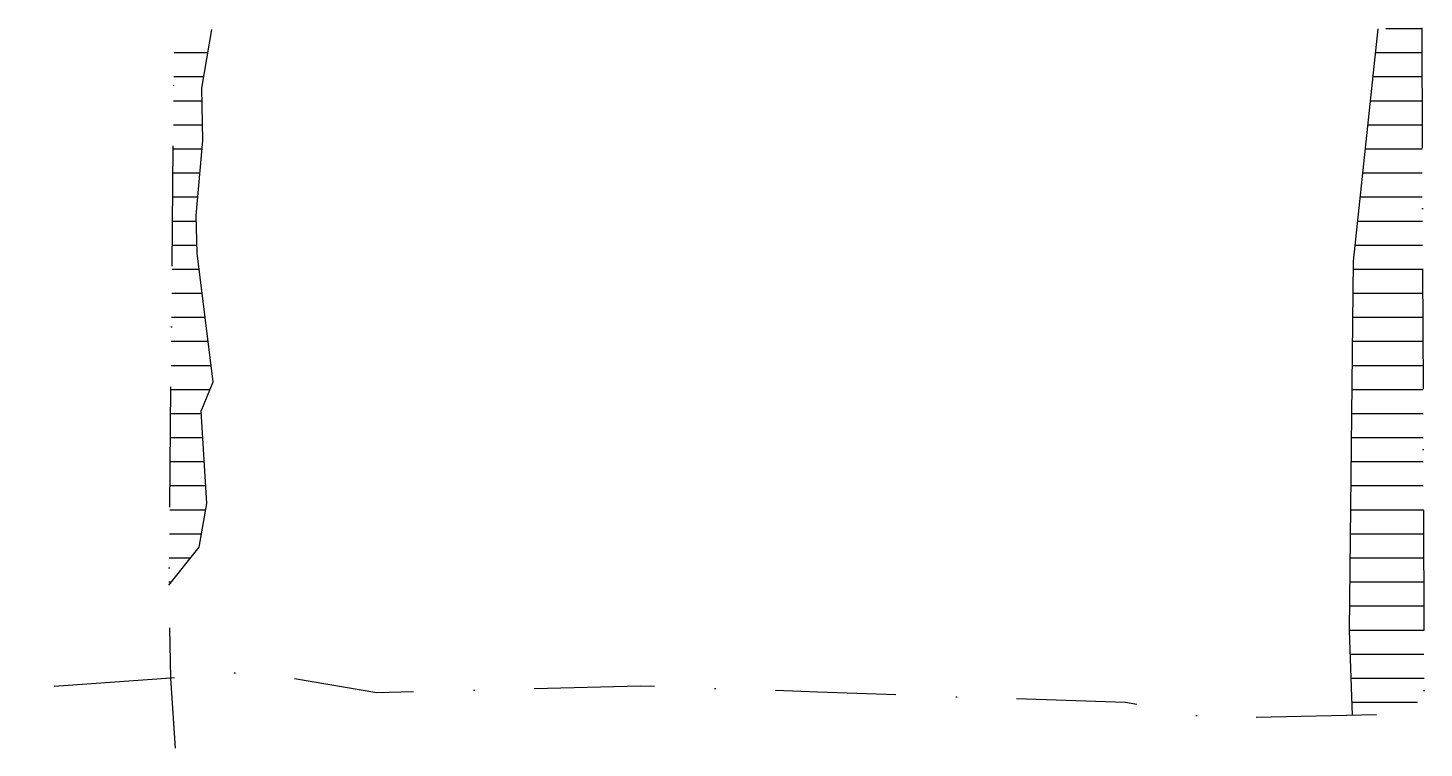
# Model space of a CAD drawing. Header units: metres. Extents: x -800 to -510, y -2100 to -1950.
import ezdxf

# ---------------------------------------------------------------- set-up
doc = ezdxf.new("R2010")
doc.units = ezdxf.units.M
doc.header["$LTSCALE"] = 25
doc.header["$MEASUREMENT"] = 0
doc.linetypes.add('STRICHPUNKTX2', pattern=[2, 1, -0.5, 0, -0.5])
doc.layers.get('0').update_dxf_attribs({"linetype": 'CONTINUOUS'})
for name, color, linetype in [('BEFUND', 1, 'CONTINUOUS'), ('BEFUNDSCHRAFF', 1, 'CONTINUOUS'), ('GRABUNGSGRENZE', 3, 'STRICHPUNKTX2')]:
    doc.layers.add(name, color=color, linetype=linetype)

# ---------------------------------------------------------------- blocks, each defined once
blk = doc.blocks.new('*X3')
at = {"color": 0}
for p, q in [((-517.64, -1950), (-510.15, -1950)), ((-769.26, -1955), (-762.24, -1955)), ((-519.75, -1955), (-510.13, -1955)), ((-769.31, -1960), (-763.09, -1960)), ((-520.27, -1960), (-510.11, -1960)), ((-769.36, -1965), (-763.45, -1965)), ((-520.8, -1965), (-510.1, -1965)), ((-769.41, -1970), (-763.35, -1970)), ((-521.33, -1970), (-510.08, -1970)), ((-769.46, -1975), (-763.44, -1975)), ((-521.86, -1975), (-510.06, -1975)), ((-769.5, -1980), (-763.87, -1980)), ((-522.39, -1980), (-510.04, -1980)), ((-769.55, -1985), (-764.31, -1985)), ((-522.91, -1985), (-510.03, -1985)), ((-769.6, -1990), (-764.62, -1990)), ((-523.44, -1990), (-510.01, -1990)), ((-769.65, -1995), (-764.52, -1995)), ((-523.97, -1995), (-509.99, -1995)), ((-769.7, -2000), (-764.07, -2000)), ((-524.34, -2000), (-509.97, -2000)), ((-769.75, -2005), (-763.45, -2005)), ((-524.4, -2005), (-509.96, -2005)), ((-769.8, -2010), (-762.83, -2010)), ((-524.45, -2010), (-509.94, -2010)), ((-769.84, -2015), (-762.2, -2015)), ((-524.51, -2015), (-509.92, -2015)), ((-769.89, -2020), (-761.58, -2020)), ((-524.56, -2020), (-509.9, -2020)), ((-769.94, -2025), (-761.79, -2025)), ((-524.62, -2025), (-509.89, -2025)), ((-769.99, -2030), (-763.61, -2030)), ((-524.67, -2030), (-509.87, -2030)), ((-770.04, -2035), (-763.32, -2035)), ((-524.73, -2035), (-509.85, -2035)), ((-770.09, -2040), (-763.02, -2040)), ((-524.78, -2040), (-509.83, -2040)), ((-770.14, -2045), (-762.72, -2045)), ((-524.84, -2045), (-509.82, -2045)), ((-770.18, -2050), (-762.72, -2050)), ((-524.89, -2050), (-509.8, -2050)), ((-770.23, -2055), (-763.59, -2055)), ((-524.95, -2055), (-509.78, -2055)), ((-770.28, -2060), (-765.82, -2060)), ((-525, -2060), (-509.76, -2060)), ((-770.33, -2065), (-769.78, -2065)), ((-525.06, -2065), (-509.75, -2065)), ((-525.11, -2070), (-509.73, -2070)), ((-525.17, -2075), (-509.71, -2075)), ((-525, -2080), (-509.69, -2080)), ((-524.83, -2085), (-509.68, -2085)), ((-524.65, -2090), (-511.06, -2090))]:
    blk.add_line(p, q, dxfattribs=at)

msp = doc.modelspace()

# ---------------------------------------------------------------- linework, layer by layer
at = {"layer": 'BEFUND'}
for points in [[(-770.34, -2065.7), (-764.08, -2057.8), (-762.5, -2048.72), (-763.64, -2029.51), (-761.15, -2023.44), (-764.49, -1996.69), (-764.65, -1988.84), (-763.29, -1973.29), (-763.5, -1962.38), (-761.42, -1950.2)], [(-524.56, -2092.74), (-525.17, -2075.11), (-524.32, -1998.35), (-519.22, -1950.03)]]:
    msp.add_lwpolyline(points, dxfattribs=at)
at = {"layer": 'GRABUNGSGRENZE', "flags": 128}
for points in [[(-510.15, -1949.87), (-509.66, -2088.14), (-512.92, -2092.48), (-553.49, -2093.38), (-571.69, -2090.09), (-635.56, -2087.9), (-672.41, -2086.66), (-727.15, -2088.04), (-753.04, -2083.63), (-769.96, -2085.02), (-799.62, -2087.14)], [(-768.98, -2099.54), (-769.96, -2085.02), (-770.34, -2065.7), (-769.22, -1950.61)]]:
    msp.add_lwpolyline(points, dxfattribs=at)

# ---------------------------------------------------------------- block references
at = {"layer": 'BEFUNDSCHRAFF'}
msp.add_blockref('*X3', (0, 0), dxfattribs=at)

doc.saveas('drawing.dxf')
